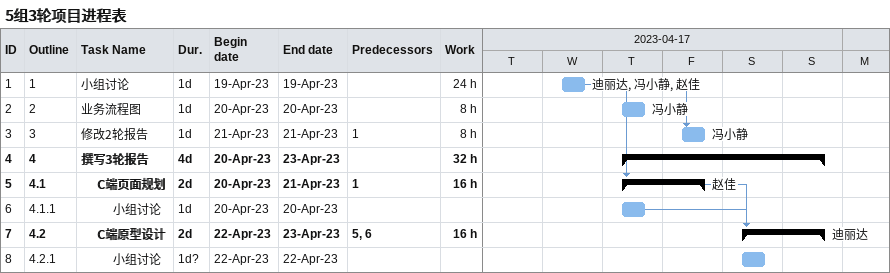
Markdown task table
5组3轮项目进程表

| ID | WBS | Task | Duration | Start | Finish | Predecessors | Resources | Work (h) |
|---|---|---|---|---|---|---|---|---|
| 1 | 1 | 小组讨论 | 1d | 2023-04-19 | 2023-04-19 |  | 迪丽达, 冯小静, 赵佳 | 24 |
| 2 | 2 | 业务流程图 | 1d | 2023-04-20 | 2023-04-20 |  | 冯小静 | 8 |
| 3 | 3 | 修改2轮报告 | 1d | 2023-04-21 | 2023-04-21 | 1 | 冯小静 | 8 |
| 4 | 4 | **撰写3轮报告** | 4d | 2023-04-20 | 2023-04-23 |  |  | 32 |
| 5 | 4.1 | **C端页面规划** | 2d | 2023-04-20 | 2023-04-21 | 1 | 赵佳 | 16 |
| 6 | 4.1.1 | 小组讨论 | 1d | 2023-04-20 | 2023-04-20 |  |  |  |
| 7 | 4.2 | **C端原型设计** | 2d | 2023-04-22 | 2023-04-23 | 5, 6 | 迪丽达 | 16 |
| 8 | 4.2.1 | 小组讨论 | 1d? | 2023-04-22 | 2023-04-22 |  |  |  |
